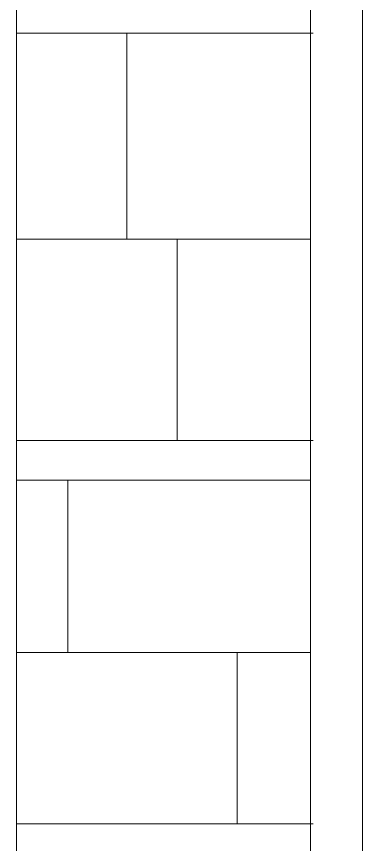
# Model space of a CAD drawing. Header units: millimetres. Extents: x -490789 to -449459, y 209001 to 327650.
# Drawn here: x -474493 to -473852, y 280363 to 281899 of the extents above; entities that cross this region are included whole.
import ezdxf

# ---------------------------------------------------------------- set-up
doc = ezdxf.new("R2010")
doc.units = ezdxf.units.MM
doc.header["$MEASUREMENT"] = 0
for name, color, linetype, lineweight in [('0_Ном._пера__7_Ном._пера__7_Ном._пера__1', 1, 'Continuous', 18), ('0_Ном._пера__7_Ном._пера__7_Ном._пера__7', 7, 'Continuous', 18), ('0_Ном_пера__1_Ном_пера__1_Ном_пера__1_Ном._пера__1_Ном_пера__1_Ном_пера__1_Ном_пера__1_Ном_пера__1_Ном_пера__1_Ном_пера__1_Ном_пера__1_Ном_пера__1_Ном_пера__1_Ном_пера__1_Ном_пера__1_Ном_пера__1_Ном_пера__1_Ном_пера__1_Ном_пера__1_Ном_пера__1_Ном_пера___D_Ном._пера__1', 1, 'Continuous', 18), ('0_Ном_пера__1_Ном_пера__1_Ном_пера__1_Ном._пера__1_Ном_пера__1_Ном_пера__1_Ном_пера__1_Ном_пера__1_Ном_пера__1_Ном_пера__1_Ном_пера__1_Ном_пера__1_Ном_пера__1_Ном_пера__1_Ном_пера__1_Ном_пера__1_Ном_пера__1_Ном_пера__1_Ном_пера__1_Ном_пера__1_Ном_пера___D_Ном._пера__7', 7, 'Continuous', 18), ('0_Ном_пера__7_Ном._пера__7_Ном_пера__7_Ном_пера__7_Ном_пера__7_Ном_пера__7_Ном_пера__7_Ном_пера__7_Ном_пера__7_Ном_пера__7_Ном_пера__7_Ном_пера__7_Ном_пера__7_Ном_пера__7_Ном_пера__7_Ном_пера__7_Ном_пера__7_Ном_пера__7_Ном_пера__7_Ном_пера__7_Ном_пера___7_Ном._пера__7', 7, 'Continuous', 18), ('0_Ном_пера__7_Ном_пера__7_Ном_пера__7_Ном._пера__7_Ном_пера__7_Ном_пера__7_Ном_пера__7_Ном_пера__7_Ном_пера__7_Ном_пера__7_Ном_пера__7_Ном_пера__7_Ном_пера__7_Ном_пера__7_Ном_пера__7_Ном_пера__7_Ном_пера__7_Ном_пера__7_Ном_пера__7_Ном_пера__7_Ном_пера___5_Ном._пера__7', 7, 'Continuous', 18), ('0_Ном_пера__7_Ном_пера__7_Ном_пера__7_Ном_пера__7_Ном_пера__7_Ном_пера__7_Ном_пера__7_Ном_пера__7_Ном_пера__7_Ном._пера__7_Ном_пера__7_Ном_пера__7_Ном_пера__7_Ном_пера__7_Ном_пера__7_Ном_пера__7_Ном_пера__7_Ном_пера__7_Ном_пера__7_Ном_пера__7_Ном_пера___7_Ном._пера__7', 7, 'Continuous', 18), ('0_Ном_пера__7_Ном_пера__7_Ном_пера__7_Ном_пера__7_Ном_пера__7_Ном_пера__7_Ном_пера__7_Ном_пера__7_Ном_пера__7_Ном_пера__7_Ном_пера__7_Ном_пера__7_Ном_пера__7_Ном_пера__7_Ном_пера__7_Ном._пера__7_Ном_пера__7_Ном._пера__7_Ном_пера__7_Ном._пера__7_Ном_пера_2_Ном._пера__7', 7, 'Continuous', 18), ('0_Ном_пера__7_Ном_пера__7_Ном_пера__7_Ном_пера__7_Ном_пера__7_Ном_пера__7_Ном_пера__7_Ном_пера__7_Ном_пера__7_Ном_пера__7_Ном_пера__7_Ном_пера__7_Ном_пера__7_Ном_пера__7_Ном_пера__7_Ном_пера__7_Ном_пера__7_Ном_пера__7_Ном._пера__7_Ном_пера__7_Ном._пера__5_Ном._пера__1', 1, 'Continuous', 18), ('0_Ном_пера__7_Ном_пера__7_Ном_пера__7_Ном_пера__7_Ном_пера__7_Ном_пера__7_Ном_пера__7_Ном_пера__7_Ном_пера__7_Ном_пера__7_Ном_пера__7_Ном_пера__7_Ном_пера__7_Ном_пера__7_Ном_пера__7_Ном_пера__7_Ном_пера__7_Ном_пера__7_Ном_пера__7_Ном_пера__7_Ном_пера__7_C_Ном._пера__1', 1, 'Continuous', 18)]:
    doc.layers.add(name, color=color, linetype=linetype, lineweight=lineweight)

msp = doc.modelspace()

# ---------------------------------------------------------------- linework, layer by layer
at = {"layer": '0_Ном._пера__7_Ном._пера__7_Ном._пера__1', "linetype": 'Continuous'}
msp.add_line((-473943.7, 281112.3), (-474493.4, 281112.3), dxfattribs=at)
at = {"layer": '0_Ном._пера__7_Ном._пера__7_Ном._пера__7', "linetype": 'Continuous'}
for p, q in [((-474493.4, 283020.6), (-474493.4, 279651.2)), ((-473948.6, 283020.6), (-473948.6, 279651.2)), ((-473948.6, 279651.2), (-473948.6, 283020.6)), ((-473948.6, 279651.2), (-473948.6, 283020.6)), ((-473852.5, 283020.6), (-473852.5, 279651.2))]:
    msp.add_line(p, q, dxfattribs=at)
at = {"layer": '0_Ном_пера__1_Ном_пера__1_Ном_пера__1_Ном._пера__1_Ном_пера__1_Ном_пера__1_Ном_пера__1_Ном_пера__1_Ном_пера__1_Ном_пера__1_Ном_пера__1_Ном_пера__1_Ном_пера__1_Ном_пера__1_Ном_пера__1_Ном_пера__1_Ном_пера__1_Ном_пера__1_Ном_пера__1_Ном_пера__1_Ном_пера___D_Ном._пера__1', "linetype": 'Continuous'}
msp.add_line((-474493.4, 280401.4), (-473943.7, 280401.4), dxfattribs=at)
at = {"layer": '0_Ном_пера__1_Ном_пера__1_Ном_пера__1_Ном._пера__1_Ном_пера__1_Ном_пера__1_Ном_пера__1_Ном_пера__1_Ном_пера__1_Ном_пера__1_Ном_пера__1_Ном_пера__1_Ном_пера__1_Ном_пера__1_Ном_пера__1_Ном_пера__1_Ном_пера__1_Ном_пера__1_Ном_пера__1_Ном_пера__1_Ном_пера___D_Ном._пера__7', "linetype": 'Continuous'}
msp.add_line((-474493.4, 281485.8), (-473948.6, 281485.8), dxfattribs=at)
at = {"layer": '0_Ном_пера__7_Ном._пера__7_Ном_пера__7_Ном_пера__7_Ном_пера__7_Ном_пера__7_Ном_пера__7_Ном_пера__7_Ном_пера__7_Ном_пера__7_Ном_пера__7_Ном_пера__7_Ном_пера__7_Ном_пера__7_Ном_пера__7_Ном_пера__7_Ном_пера__7_Ном_пера__7_Ном_пера__7_Ном_пера__7_Ном_пера___7_Ном._пера__7', "linetype": 'Continuous'}
for p, q in [((-474289.3, 281485.8), (-474289.3, 281867.9)), ((-474398.7, 280719.5), (-474398.7, 281038.6))]:
    msp.add_line(p, q, dxfattribs=at)
at = {"layer": '0_Ном_пера__7_Ном_пера__7_Ном_пера__7_Ном._пера__7_Ном_пера__7_Ном_пера__7_Ном_пера__7_Ном_пера__7_Ном_пера__7_Ном_пера__7_Ном_пера__7_Ном_пера__7_Ном_пера__7_Ном_пера__7_Ном_пера__7_Ном_пера__7_Ном_пера__7_Ном_пера__7_Ном_пера__7_Ном_пера__7_Ном_пера___5_Ном._пера__7', "linetype": 'Continuous'}
msp.add_line((-474084.4, 280719.5), (-474084.4, 280401.4), dxfattribs=at)
at = {"layer": '0_Ном_пера__7_Ном_пера__7_Ном_пера__7_Ном_пера__7_Ном_пера__7_Ном_пера__7_Ном_пера__7_Ном_пера__7_Ном_пера__7_Ном._пера__7_Ном_пера__7_Ном_пера__7_Ном_пера__7_Ном_пера__7_Ном_пера__7_Ном_пера__7_Ном_пера__7_Ном_пера__7_Ном_пера__7_Ном_пера__7_Ном_пера___7_Ном._пера__7', "linetype": 'Continuous'}
msp.add_line((-473948.6, 280719.5), (-474493.4, 280719.5), dxfattribs=at)
at = {"layer": '0_Ном_пера__7_Ном_пера__7_Ном_пера__7_Ном_пера__7_Ном_пера__7_Ном_пера__7_Ном_пера__7_Ном_пера__7_Ном_пера__7_Ном_пера__7_Ном_пера__7_Ном_пера__7_Ном_пера__7_Ном_пера__7_Ном_пера__7_Ном._пера__7_Ном_пера__7_Ном._пера__7_Ном_пера__7_Ном._пера__7_Ном_пера_2_Ном._пера__7', "linetype": 'Continuous'}
msp.add_line((-474195.5, 281485.8), (-474195.5, 281112.3), dxfattribs=at)
at = {"layer": '0_Ном_пера__7_Ном_пера__7_Ном_пера__7_Ном_пера__7_Ном_пера__7_Ном_пера__7_Ном_пера__7_Ном_пера__7_Ном_пера__7_Ном_пера__7_Ном_пера__7_Ном_пера__7_Ном_пера__7_Ном_пера__7_Ном_пера__7_Ном_пера__7_Ном_пера__7_Ном_пера__7_Ном._пера__7_Ном_пера__7_Ном._пера__5_Ном._пера__1', "linetype": 'Continuous'}
msp.add_line((-473943.7, 281867.6), (-474493.4, 281867.6), dxfattribs=at)
at = {"layer": '0_Ном_пера__7_Ном_пера__7_Ном_пера__7_Ном_пера__7_Ном_пера__7_Ном_пера__7_Ном_пера__7_Ном_пера__7_Ном_пера__7_Ном_пера__7_Ном_пера__7_Ном_пера__7_Ном_пера__7_Ном_пера__7_Ном_пера__7_Ном_пера__7_Ном_пера__7_Ном_пера__7_Ном_пера__7_Ном_пера__7_Ном_пера__7_C_Ном._пера__1', "linetype": 'Continuous'}
msp.add_line((-474493.4, 281038.6), (-473948.6, 281038.6), dxfattribs=at)

doc.saveas('drawing.dxf')
